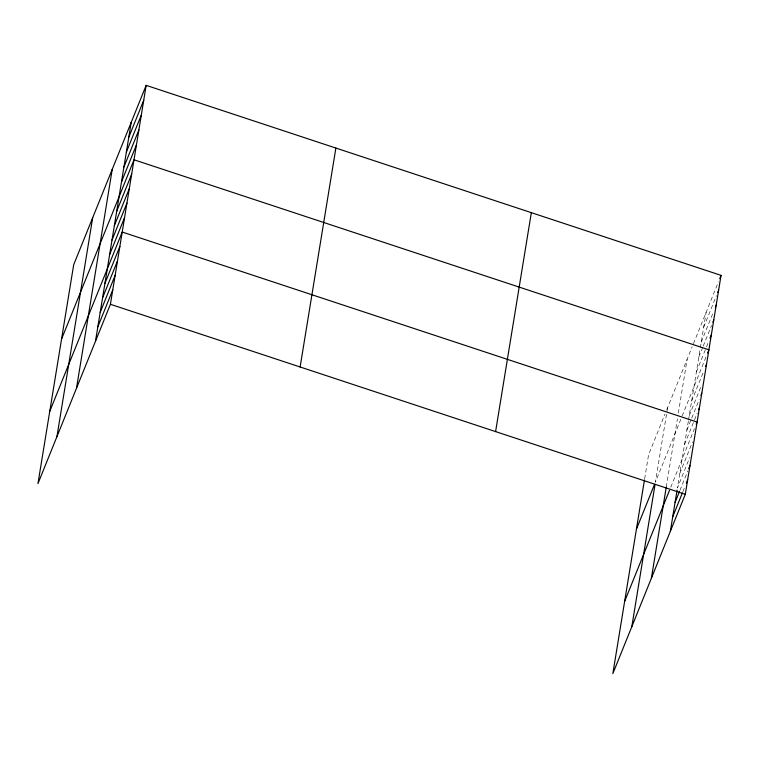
<?xml version="1.0" encoding="UTF-8"?>
<svg xmlns="http://www.w3.org/2000/svg" width="759" height="759" viewBox="0 0 759 759"><rect width="100%" height="100%" fill="white"/><g stroke="black" fill="none" stroke-linecap="round" stroke-linejoin="round"><path stroke-width="0.57" stroke-dasharray="3.79 2.85" d="M644.657 478.768L648.584 454.717L665.036 413.997M667.569 407.735L655.415 482.164L681.307 418.095M666.26 487.107L677.408 418.873M678.337 413.143L687.132 359.32M688.337 421.226L677.445 487.914L689.741 457.468M688.517 420.116L700.13 348.979M700.32 347.831L706.117 312.328M666.725 409.822L692.189 346.787M693.46 343.656L718.412 281.883M703.678 327.224L716.42 295.687M701.25 342.11L713.555 311.664M698.821 356.996L702.777 347.205M703.214 346.123L711.562 325.459M696.392 371.882L706.05 347.964M706.496 346.872L708.688 341.436M682.142 416.008L706.695 355.24M691.601 401.217L703.897 370.772M689.238 415.666L701.098 386.312M686.876 430.116L691.278 419.243M691.715 418.162L699.181 399.67M684.523 444.565L697.265 413.038M670.776 487.212L694.466 428.569M679.798 473.464L692.54 441.937M679.912 490.409L687.825 470.836M682.825 491.804L685.026 486.367"/><path stroke-width="1.14" d="M56.934 436.653L92.683 217.719M76.498 388.238L112.247 169.304M95.482 341.256L131.222 122.313M146.164 85.35L73.699 264.701L37.95 483.635L110.416 304.283L146.164 85.35L721.05 275.365L685.301 494.299L612.836 673.65L644.467 479.916M300.128 366.986L335.876 148.052M495.589 431.596L531.338 212.653M631.82 626.668L655.055 484.394M651.383 578.254L666.26 487.107M670.368 531.262L677.075 490.143M128.793 137.208L143.736 100.235M126.364 152.094L141.297 115.121M123.935 166.98L138.869 130.007M121.506 181.866L136.44 144.893M61.545 339.14L134.011 159.788L708.897 349.804L707.578 353.058M116.715 211.201L131.649 174.238M114.353 225.651L129.286 188.687M111.99 240.1L126.933 203.137M109.638 254.55L124.571 217.586M49.743 411.387L122.208 232.036L697.094 422.051L696.221 424.224M104.913 283.449L119.856 246.485M102.56 297.898L117.493 260.935M100.197 312.357L115.131 275.384M97.835 326.806L112.778 289.834M719.731 278.619L721.05 275.365M717.739 292.424L718.621 290.251M715.31 307.31L716.192 305.137M712.881 322.196L713.754 320.023M710.007 338.172L711.325 334.909M636.431 529.156L654.571 484.261M705.661 366.426L706.534 364.254M700.936 395.325L701.819 393.153M698.584 409.775L699.456 407.602M624.638 601.403L669.504 490.342M675.083 502.363L679.476 491.49M688.707 468.654L690.016 465.4M672.721 516.813L682.388 492.895M686.345 483.113L687.663 479.849M110.416 304.283L685.301 494.299"/></g></svg>
